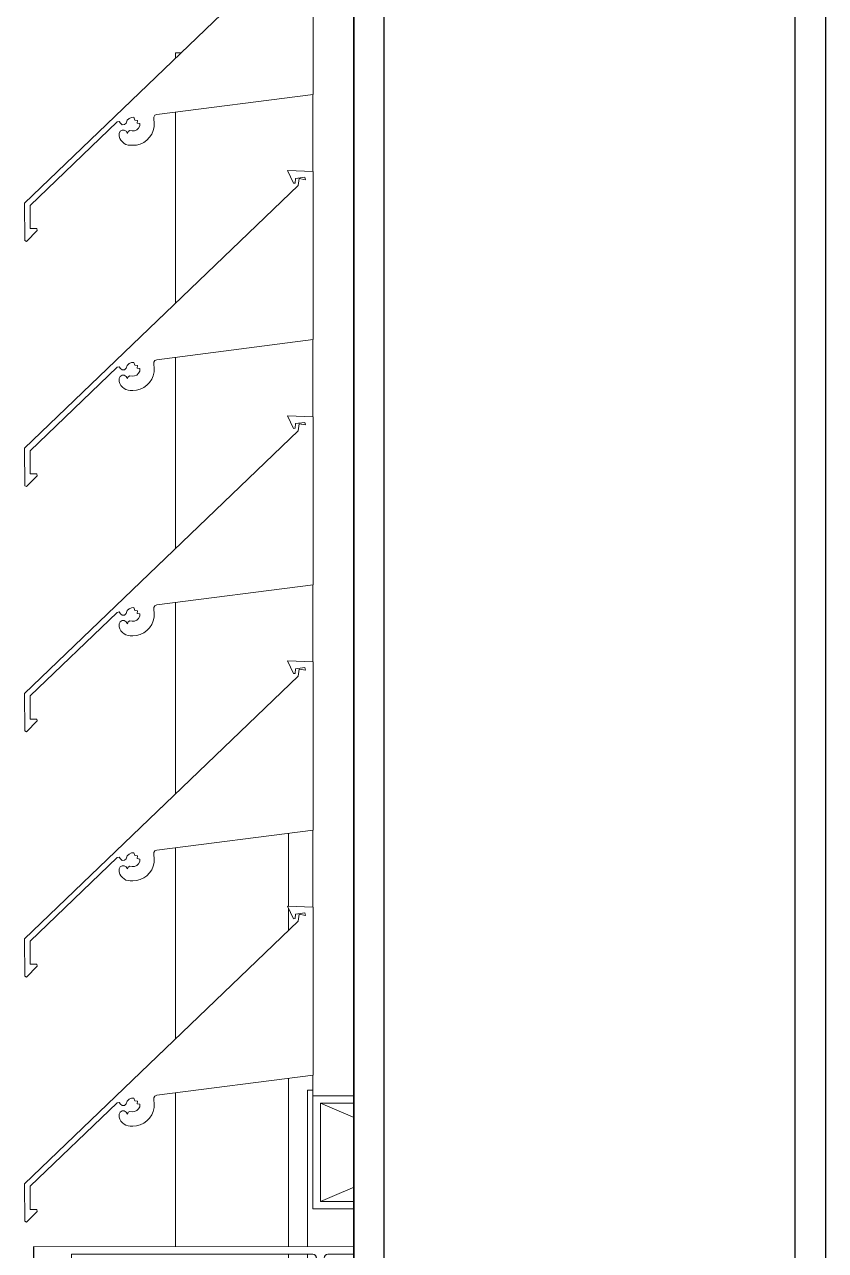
# Model space of a CAD drawing. Header units: millimetres. Extents: x -220592 to 404889, y -217665 to 38245.
# Drawn here: x 27678.1 to 27890.5, y -40570.2 to -40245.3 of the extents above; entities that cross this region are included whole.
import ezdxf

# ---------------------------------------------------------------- set-up
doc = ezdxf.new("R2010")
doc.units = ezdxf.units.MM
doc.set_wipeout_variables(frame=1)
doc.linetypes.add('XKITLINE00', pattern=[0])
for name, color, linetype in [('000 - 0_HIDE_OBJ_FRAMING_DEF_SUB_1', 7, 'Continuous'), ('000 - STRUCTURE_STEEL_FRAMING_SUB_COLOR_1', 7, 'Continuous'), ('000 - STRUCTURE_STEEL_FRAMING_SUB_COLOR_2', 7, 'Continuous'), ('000 - STRUCTURE_STEEL_FRAMING_WIPEOUT_', 7, 'Continuous')]:
    doc.layers.add(name, color=color, linetype=linetype)
doc.layers.add('Part', color=7, linetype='Continuous', lineweight=0)

# ---------------------------------------------------------------- blocks, each defined once
blk = doc.blocks.new('*A13542')
at = {"layer": 'Part', "color": 7, "linetype": 'XKITLINE00', "lineweight": 0}
for p, q in [((-172.663349, 112.320764), (-172.64864, 112.320764)), ((-172.663349, 112.306641), (-172.663349, 112.320764)), ((-171.648652, 112.320764), (-171.163349, 112.320764)), ((-171.163349, 109.570764), (-171.163349, 112.320764)), ((-172.663349, 111.656641), (-172.663349, 112.163714)), ((-172.663349, 111.006641), (-172.663349, 111.513714)), ((-172.663349, 110.356641), (-172.663349, 110.863714)), ((-172.663349, 109.706641), (-172.663349, 110.213714)), ((-172.663349, 109.156207), (-172.663349, 109.563714))]:
    blk.add_line(p, q, dxfattribs=at)
blk = doc.blocks.new('*A14111')
at = {"layer": 'Part', "color": 7, "linetype": 'XKITLINE00', "lineweight": 0}
for p, q in [((-172.298462, 112.006123), (-172.366148, 112.008745)), ((-172.366148, 112.008745), (-172.350613, 111.975258)), ((-172.345361, 111.987861), (-172.320378, 111.991001)), ((-172.320378, 111.991001), (-172.318342, 111.984428)), ((-172.298455, 111.560453), (-172.298462, 112.006123)), ((-172.338255, 111.968789), (-173.063377, 111.272543)), ((-172.350613, 111.975258), (-172.34549, 111.97567)), ((-172.34549, 111.97567), (-172.345361, 111.987861)), ((-172.335358, 111.987332), (-172.338255, 111.968789)), ((-172.335358, 111.987332), (-172.318342, 111.984428)), ((-172.712461, 111.507423), (-172.298455, 111.560453)), ((-172.720912, 111.495159), (-172.720672, 111.500681)), ((-172.720672, 111.500681), (-172.717536, 111.505233)), ((-172.717536, 111.505233), (-172.712461, 111.507423)), ((-173.048341, 111.266176), (-172.817326, 111.487579)), ((-172.817326, 111.487579), (-172.812166, 111.488671)), ((-172.812166, 111.488671), (-172.808512, 111.484044)), ((-172.808512, 111.484044), (-172.804048, 111.48019)), ((-172.804048, 111.48019), (-172.798154, 111.480396)), ((-172.798154, 111.480396), (-172.793971, 111.484553)), ((-172.793971, 111.484553), (-172.790857, 111.492126)), ((-172.790857, 111.492126), (-172.78619, 111.496913)), ((-172.78619, 111.496913), (-172.780114, 111.499703)), ((-172.780114, 111.499703), (-172.773442, 111.500125)), ((-172.773442, 111.500125), (-172.77112, 111.492735)), ((-172.77112, 111.492735), (-172.763955, 111.491791)), ((-172.76079, 111.471267), (-172.765472, 111.466745)), ((-172.763955, 111.491791), (-172.765124, 111.484731)), ((-172.765124, 111.484731), (-172.757418, 111.483625)), ((-172.757988, 111.477141), (-172.76079, 111.471267)), ((-172.757418, 111.483625), (-172.757988, 111.477141)), ((-172.722024, 111.46479), (-172.719801, 111.474789)), ((-172.719426, 111.485025), (-172.720912, 111.495159)), ((-172.719801, 111.474789), (-172.719426, 111.485025)), ((-172.810019, 111.462761), (-172.812659, 111.457287)), ((-172.812659, 111.457287), (-172.812163, 111.449517)), ((-172.812163, 111.449517), (-172.810428, 111.444021)), ((-172.810428, 111.444021), (-172.807674, 111.438958)), ((-172.804875, 111.465998), (-172.810019, 111.462761)), ((-172.807674, 111.438958), (-172.804002, 111.434515)), ((-172.798797, 111.46601), (-172.804875, 111.465998)), ((-172.793641, 111.462792), (-172.798797, 111.46601)), ((-172.790699, 111.45732), (-172.793641, 111.462792)), ((-172.788669, 111.462301), (-172.790699, 111.45732)), ((-172.783858, 111.464708), (-172.788669, 111.462301)), ((-172.77794, 111.463803), (-172.783858, 111.464708)), ((-172.77144, 111.464147), (-172.77794, 111.463803)), ((-172.765472, 111.466745), (-172.77144, 111.464147)), ((-172.747074, 111.433445), (-172.738758, 111.439423)), ((-172.738758, 111.439423), (-172.731662, 111.44681)), ((-172.731662, 111.44681), (-172.726022, 111.45536)), ((-172.726022, 111.45536), (-172.722024, 111.46479)), ((-172.804002, 111.434515), (-172.799549, 111.430857)), ((-172.799549, 111.430857), (-172.794479, 111.428117)), ((-172.794479, 111.428117), (-172.788978, 111.426398)), ((-172.788978, 111.426398), (-172.78325, 111.425762)), ((-172.78325, 111.425762), (-172.776451, 111.425664)), ((-172.776451, 111.425664), (-172.766238, 111.426449)), ((-172.766238, 111.426449), (-172.756337, 111.429072)), ((-172.756337, 111.429072), (-172.747074, 111.433445)), ((-173.063377, 111.272543), (-173.062824, 111.173392)), ((-173.047999, 111.20483), (-173.048341, 111.266176)), ((-173.058143, 111.170923), (-173.029494, 111.199812)), ((-173.030579, 111.204733), (-173.047999, 111.20483)), ((-173.029494, 111.199812), (-173.030579, 111.204733)), ((-173.062824, 111.173392), (-173.058143, 111.170923))]:
    blk.add_line(p, q, dxfattribs=at)
blk = doc.blocks.new('*A14112')
at = {"layer": 'Part', "color": 7, "linetype": 'XKITLINE00', "lineweight": 0}
for p, q in [((-172.298462, 112.656123), (-172.366148, 112.658745)), ((-172.366148, 112.658745), (-172.350613, 112.625258)), ((-172.345361, 112.637861), (-172.320378, 112.641001)), ((-172.320378, 112.641001), (-172.318342, 112.634428)), ((-172.298455, 112.210453), (-172.298462, 112.656123)), ((-172.338255, 112.618789), (-173.063377, 111.922543)), ((-172.350613, 112.625258), (-172.34549, 112.62567)), ((-172.34549, 112.62567), (-172.345361, 112.637861)), ((-172.335358, 112.637332), (-172.338255, 112.618789)), ((-172.335358, 112.637332), (-172.318342, 112.634428)), ((-172.712461, 112.157423), (-172.298455, 112.210453)), ((-172.720912, 112.145159), (-172.720672, 112.150681)), ((-172.720672, 112.150681), (-172.717536, 112.155233)), ((-172.717536, 112.155233), (-172.712461, 112.157423)), ((-173.048341, 111.916176), (-172.817326, 112.137579)), ((-172.817326, 112.137579), (-172.812166, 112.138671)), ((-172.812166, 112.138671), (-172.808512, 112.134044)), ((-172.808512, 112.134044), (-172.804048, 112.13019)), ((-172.804048, 112.13019), (-172.798154, 112.130396)), ((-172.798154, 112.130396), (-172.793971, 112.134553)), ((-172.793971, 112.134553), (-172.790857, 112.142126)), ((-172.790857, 112.142126), (-172.78619, 112.146913)), ((-172.78619, 112.146913), (-172.780114, 112.149703)), ((-172.780114, 112.149703), (-172.773442, 112.150125)), ((-172.773442, 112.150125), (-172.77112, 112.142735)), ((-172.77112, 112.142735), (-172.763955, 112.141791)), ((-172.76079, 112.121267), (-172.765472, 112.116745)), ((-172.763955, 112.141791), (-172.765124, 112.134731)), ((-172.765124, 112.134731), (-172.757418, 112.133625)), ((-172.757988, 112.127141), (-172.76079, 112.121267)), ((-172.757418, 112.133625), (-172.757988, 112.127141)), ((-172.722024, 112.11479), (-172.719801, 112.124789)), ((-172.719426, 112.135025), (-172.720912, 112.145159)), ((-172.719801, 112.124789), (-172.719426, 112.135025)), ((-172.810019, 112.112761), (-172.812659, 112.107287)), ((-172.812659, 112.107287), (-172.812163, 112.099517)), ((-172.812163, 112.099517), (-172.810428, 112.094021)), ((-172.810428, 112.094021), (-172.807674, 112.088958)), ((-172.804875, 112.115998), (-172.810019, 112.112761)), ((-172.807674, 112.088958), (-172.804002, 112.084515)), ((-172.798797, 112.11601), (-172.804875, 112.115998)), ((-172.793641, 112.112792), (-172.798797, 112.11601)), ((-172.790699, 112.10732), (-172.793641, 112.112792)), ((-172.788669, 112.112301), (-172.790699, 112.10732)), ((-172.783858, 112.114708), (-172.788669, 112.112301)), ((-172.77794, 112.113803), (-172.783858, 112.114708)), ((-172.77144, 112.114147), (-172.77794, 112.113803)), ((-172.765472, 112.116745), (-172.77144, 112.114147)), ((-172.747074, 112.083445), (-172.738758, 112.089423)), ((-172.738758, 112.089423), (-172.731662, 112.09681)), ((-172.731662, 112.09681), (-172.726022, 112.10536)), ((-172.726022, 112.10536), (-172.722024, 112.11479)), ((-172.804002, 112.084515), (-172.799549, 112.080857)), ((-172.799549, 112.080857), (-172.794479, 112.078117)), ((-172.794479, 112.078117), (-172.788978, 112.076398)), ((-172.788978, 112.076398), (-172.78325, 112.075762)), ((-172.78325, 112.075762), (-172.776451, 112.075664)), ((-172.776451, 112.075664), (-172.766238, 112.076449)), ((-172.766238, 112.076449), (-172.756337, 112.079072)), ((-172.756337, 112.079072), (-172.747074, 112.083445)), ((-173.063377, 111.922543), (-173.062824, 111.823392)), ((-173.047999, 111.85483), (-173.048341, 111.916176)), ((-173.058143, 111.820923), (-173.029494, 111.849812)), ((-173.030579, 111.854733), (-173.047999, 111.85483)), ((-173.029494, 111.849812), (-173.030579, 111.854733)), ((-173.062824, 111.823392), (-173.058143, 111.820923))]:
    blk.add_line(p, q, dxfattribs=at)
blk = doc.blocks.new('*A14121')
at = {"layer": 'Part', "color": 7, "linetype": 'XKITLINE00', "lineweight": 0}
for p, q in [((-172.298652, 109.256249), (-172.298652, 109.556249)), ((-171.648652, 109.556249), (-172.298652, 109.556249)), ((-171.648652, 109.256249), (-171.648652, 109.556249)), ((-172.278652, 109.276249), (-171.668652, 109.536249)), ((-172.278652, 109.536249), (-171.668652, 109.276249)), ((-172.278652, 109.276249), (-172.278652, 109.536249)), ((-172.278652, 109.536249), (-171.668652, 109.536249)), ((-171.668652, 109.536249), (-171.668652, 109.276249)), ((-171.668652, 109.276249), (-172.278652, 109.276249)), ((-172.298652, 109.256249), (-171.648652, 109.256249))]:
    blk.add_line(p, q, dxfattribs=at)
blk = doc.blocks.new('*A14122')
at = {"layer": 'Part', "color": 7, "linetype": 'XKITLINE00', "lineweight": 0}
for p, q in [((-171.648937, 109.40603), (-171.648981, 109.15603)), ((-171.628937, 109.406027), (-171.648937, 109.40603)), ((-171.628982, 109.146027), (-171.628937, 109.406027)), ((-171.648981, 109.15603), (-173.03898, 109.156273)), ((-173.03898, 109.156273), (-173.038236, 109.062446)), ((-172.938996, 109.066255), (-172.938984, 109.136255)), ((-172.938984, 109.136255), (-172.295157, 109.135382)), ((-172.295157, 109.135382), (-172.29067, 109.131698)), ((-172.29067, 109.131698), (-172.288986, 109.126142)), ((-172.268986, 109.126138), (-172.268224, 109.129965)), ((-172.268224, 109.129965), (-172.26454, 109.134452)), ((-172.26454, 109.134452), (-172.258984, 109.136137)), ((-172.258984, 109.136137), (-171.635157, 109.136789)), ((-171.635157, 109.136789), (-171.630669, 109.140471)), ((-171.630669, 109.140471), (-171.628982, 109.146027)), ((-172.288986, 109.126142), (-172.289912, 108.182315)), ((-172.26915, 108.186138), (-172.268986, 109.126138)), ((-172.940682, 109.0607), (-172.938996, 109.066255)), ((-173.038236, 109.062446), (-173.034553, 109.057957)), ((-173.034553, 109.057957), (-173.028998, 109.056271)), ((-173.028998, 109.056271), (-172.945171, 109.057018)), ((-172.945171, 109.057018), (-172.940682, 109.0607)), ((-173.037453, 108.251828), (-173.039139, 108.246273)), ((-173.032965, 108.25551), (-173.037453, 108.251828)), ((-172.949138, 108.256257), (-173.032965, 108.25551)), ((-172.943582, 108.254571), (-172.949138, 108.256257)), ((-172.9399, 108.250082), (-172.943582, 108.254571)), ((-173.039139, 108.246273), (-173.039155, 108.156273)), ((-172.939152, 108.176255), (-172.9399, 108.250082)), ((-172.267465, 108.180582), (-172.26915, 108.186138)), ((-173.039155, 108.156273), (-171.649155, 108.15603)), ((-172.299152, 108.176144), (-172.939152, 108.176255)), ((-172.293596, 108.177828), (-172.299152, 108.176144)), ((-172.289912, 108.182315), (-172.293596, 108.177828)), ((-172.262978, 108.176899), (-172.267465, 108.180582)), ((-171.639152, 108.176028), (-172.262978, 108.176899)), ((-171.649155, 108.15603), (-171.649199, 107.90603)), ((-171.633596, 108.174342), (-171.639152, 108.176028)), ((-171.629914, 108.169854), (-171.633596, 108.174342)), ((-171.629199, 107.906027), (-171.629914, 108.169854)), ((-171.649199, 107.90603), (-171.629199, 107.906027))]:
    blk.add_line(p, q, dxfattribs=at)
blk = doc.blocks.new('*A14123')
at = {"layer": 'Part', "color": 7, "linetype": 'XKITLINE00', "lineweight": 0}
for p, q in [((-171.629199, 109.406383), (-171.649199, 109.40638)), ((-171.649199, 109.40638), (-171.649155, 109.15638)), ((-171.629914, 109.142556), (-171.629199, 109.406383)), ((-171.649155, 109.15638), (-173.039155, 109.156137)), ((-173.039155, 109.156137), (-173.039139, 109.066137)), ((-172.9399, 109.062328), (-172.939152, 109.136155)), ((-172.939152, 109.136155), (-172.299152, 109.136266)), ((-172.299152, 109.136266), (-172.293596, 109.134582)), ((-172.293596, 109.134582), (-172.289912, 109.130095)), ((-172.289912, 109.130095), (-172.288986, 108.186268)), ((-172.26915, 109.126272), (-172.267465, 109.131828)), ((-172.267465, 109.131828), (-172.262978, 109.135511)), ((-172.262978, 109.135511), (-171.639152, 109.136381)), ((-171.639152, 109.136381), (-171.633596, 109.138068)), ((-171.633596, 109.138068), (-171.629914, 109.142556)), ((-172.268986, 108.186272), (-172.26915, 109.126272)), ((-173.039139, 109.066137), (-173.037453, 109.060582)), ((-173.037453, 109.060582), (-173.032965, 109.056899)), ((-173.032965, 109.056899), (-172.949138, 109.056153)), ((-172.949138, 109.056153), (-172.943582, 109.057839)), ((-172.943582, 109.057839), (-172.9399, 109.062328)), ((-173.034553, 108.254453), (-173.038236, 108.249964)), ((-173.028998, 108.256139), (-173.034553, 108.254453)), ((-172.945171, 108.255392), (-173.028998, 108.256139)), ((-172.940682, 108.25171), (-172.945171, 108.255392)), ((-172.938996, 108.246155), (-172.940682, 108.25171)), ((-173.038236, 108.249964), (-173.03898, 108.156137)), ((-172.938984, 108.176155), (-172.938996, 108.246155)), ((-172.288986, 108.186268), (-172.29067, 108.180712)), ((-172.268224, 108.182445), (-172.268986, 108.186272)), ((-173.03898, 108.156137), (-171.648981, 108.15638)), ((-172.295157, 108.177028), (-172.938984, 108.176155)), ((-172.29067, 108.180712), (-172.295157, 108.177028)), ((-172.26454, 108.177958), (-172.268224, 108.182445)), ((-172.258984, 108.176273), (-172.26454, 108.177958)), ((-171.635157, 108.175621), (-172.258984, 108.176273)), ((-171.648981, 108.15638), (-171.648937, 107.90638)), ((-171.630669, 108.171939), (-171.635157, 108.175621)), ((-171.628982, 108.166383), (-171.630669, 108.171939)), ((-171.628937, 107.906383), (-171.628982, 108.166383)), ((-171.648937, 107.90638), (-171.628937, 107.906383))]:
    blk.add_line(p, q, dxfattribs=at)
blk = doc.blocks.new('*A14128')
at = {"layer": 'Part', "color": 7, "linetype": 'XKITLINE00', "lineweight": 0}
for p, q in [((-171.648652, 109.556249), (-171.648652, 122.756135)), ((-172.298652, 112.006131), (-172.298652, 112.210427)), ((-172.298652, 111.356131), (-172.298652, 111.560427)), ((-172.298652, 110.706131), (-172.298652, 110.910427)), ((-172.298652, 110.056131), (-172.298652, 110.260427)), ((-172.298652, 109.556249), (-172.298652, 109.610427))]:
    blk.add_line(p, q, dxfattribs=at)
blk = doc.blocks.new('*A14140')
at = {"layer": 'Part', "color": 7, "linetype": 'XKITLINE00', "lineweight": 0}
for p, q in [((-172.313349, 109.570764), (-172.298652, 109.570764)), ((-172.313349, 109.156264), (-172.313349, 109.570764)), ((-171.648652, 109.570764), (-171.153485, 109.570764)), ((-172.313349, 109.070764), (-172.313349, 109.135406)), ((-172.313349, 109.070764), (-172.289853, 109.070764)), ((-172.268995, 109.070764), (-171.153485, 109.070764))]:
    blk.add_line(p, q, dxfattribs=at)
blk = doc.blocks.new('*A14141')
at = {"layer": 'Part', "color": 7, "linetype": 'XKITLINE00', "lineweight": 0}
for p, q in [((-171.648652, 110.320764), (-171.163349, 110.320764)), ((-171.163349, 109.570764), (-171.163349, 110.320764)), ((-172.363349, 110.058637), (-172.363349, 110.252141)), ((-172.363349, 109.994694), (-172.363349, 110.052712)), ((-172.363349, 109.156255), (-172.363349, 109.602141)), ((-172.363349, 108.320764), (-172.363349, 109.135474)), ((-171.163349, 108.320764), (-171.163349, 109.070764)), ((-172.363349, 108.320764), (-172.289776, 108.320764)), ((-172.269009, 108.320764), (-171.163349, 108.320764))]:
    blk.add_line(p, q, dxfattribs=at)
blk = doc.blocks.new('*A14180')
at = {"layer": 'Part', "color": 7, "linetype": 'XKITLINE00', "lineweight": 0}
for p, q in [((-172.298462, 110.056123), (-172.366148, 110.058745)), ((-172.366148, 110.058745), (-172.350613, 110.025258)), ((-172.345361, 110.037861), (-172.320378, 110.041001)), ((-172.320378, 110.041001), (-172.318342, 110.034428)), ((-172.298455, 109.610453), (-172.298462, 110.056123)), ((-172.338255, 110.018789), (-173.063377, 109.322543)), ((-172.350613, 110.025258), (-172.34549, 110.02567)), ((-172.34549, 110.02567), (-172.345361, 110.037861)), ((-172.335358, 110.037332), (-172.338255, 110.018789)), ((-172.335358, 110.037332), (-172.318342, 110.034428)), ((-172.712461, 109.557423), (-172.298455, 109.610453)), ((-172.720672, 109.550681), (-172.717536, 109.555233)), ((-172.717536, 109.555233), (-172.712461, 109.557423)), ((-173.048341, 109.316176), (-172.817326, 109.537579)), ((-172.817326, 109.537579), (-172.812166, 109.538671)), ((-172.812166, 109.538671), (-172.808512, 109.534044)), ((-172.808512, 109.534044), (-172.804048, 109.53019)), ((-172.804048, 109.53019), (-172.798154, 109.530396)), ((-172.798154, 109.530396), (-172.793971, 109.534553)), ((-172.793971, 109.534553), (-172.790857, 109.542126)), ((-172.790857, 109.542126), (-172.78619, 109.546913)), ((-172.78619, 109.546913), (-172.780114, 109.549703)), ((-172.780114, 109.549703), (-172.773442, 109.550125)), ((-172.773442, 109.550125), (-172.77112, 109.542735)), ((-172.77112, 109.542735), (-172.763955, 109.541791)), ((-172.76079, 109.521267), (-172.765472, 109.516745)), ((-172.763955, 109.541791), (-172.765124, 109.534731)), ((-172.765124, 109.534731), (-172.757418, 109.533625)), ((-172.757988, 109.527141), (-172.76079, 109.521267)), ((-172.757418, 109.533625), (-172.757988, 109.527141)), ((-172.722024, 109.51479), (-172.719801, 109.524789)), ((-172.720912, 109.545159), (-172.720672, 109.550681)), ((-172.719426, 109.535025), (-172.720912, 109.545159)), ((-172.719801, 109.524789), (-172.719426, 109.535025)), ((-172.810019, 109.512761), (-172.812659, 109.507287)), ((-172.812659, 109.507287), (-172.812163, 109.499517)), ((-172.812163, 109.499517), (-172.810428, 109.494021)), ((-172.810428, 109.494021), (-172.807674, 109.488958)), ((-172.804875, 109.515998), (-172.810019, 109.512761)), ((-172.807674, 109.488958), (-172.804002, 109.484515)), ((-172.798797, 109.51601), (-172.804875, 109.515998)), ((-172.793641, 109.512792), (-172.798797, 109.51601)), ((-172.790699, 109.50732), (-172.793641, 109.512792)), ((-172.788669, 109.512301), (-172.790699, 109.50732)), ((-172.783858, 109.514708), (-172.788669, 109.512301)), ((-172.77794, 109.513803), (-172.783858, 109.514708)), ((-172.77144, 109.514147), (-172.77794, 109.513803)), ((-172.765472, 109.516745), (-172.77144, 109.514147)), ((-172.747074, 109.483445), (-172.738758, 109.489423)), ((-172.738758, 109.489423), (-172.731662, 109.49681)), ((-172.731662, 109.49681), (-172.726022, 109.50536)), ((-172.726022, 109.50536), (-172.722024, 109.51479)), ((-172.804002, 109.484515), (-172.799549, 109.480857)), ((-172.799549, 109.480857), (-172.794479, 109.478117)), ((-172.794479, 109.478117), (-172.788978, 109.476398)), ((-172.788978, 109.476398), (-172.78325, 109.475762)), ((-172.78325, 109.475762), (-172.776451, 109.475664)), ((-172.776451, 109.475664), (-172.766238, 109.476449)), ((-172.766238, 109.476449), (-172.756337, 109.479072)), ((-172.756337, 109.479072), (-172.747074, 109.483445)), ((-173.063377, 109.322543), (-173.062824, 109.223392)), ((-173.047999, 109.25483), (-173.048341, 109.316176)), ((-173.058143, 109.220923), (-173.029494, 109.249812)), ((-173.030579, 109.254733), (-173.047999, 109.25483)), ((-173.029494, 109.249812), (-173.030579, 109.254733)), ((-173.062824, 109.223392), (-173.058143, 109.220923))]:
    blk.add_line(p, q, dxfattribs=at)
blk = doc.blocks.new('*A14181')
at = {"layer": 'Part', "color": 7, "linetype": 'XKITLINE00', "lineweight": 0}
for p, q in [((-172.298462, 110.706123), (-172.366148, 110.708745)), ((-172.366148, 110.708745), (-172.350613, 110.675258)), ((-172.345361, 110.687861), (-172.320378, 110.691001)), ((-172.320378, 110.691001), (-172.318342, 110.684428)), ((-172.298455, 110.260453), (-172.298462, 110.706123)), ((-172.338255, 110.668789), (-173.063377, 109.972543)), ((-172.350613, 110.675258), (-172.34549, 110.67567)), ((-172.34549, 110.67567), (-172.345361, 110.687861)), ((-172.335358, 110.687332), (-172.338255, 110.668789)), ((-172.335358, 110.687332), (-172.318342, 110.684428)), ((-172.712461, 110.207423), (-172.298455, 110.260453)), ((-172.720672, 110.200681), (-172.717536, 110.205233)), ((-172.717536, 110.205233), (-172.712461, 110.207423)), ((-173.048341, 109.966176), (-172.817326, 110.187579)), ((-172.817326, 110.187579), (-172.812166, 110.188671)), ((-172.812166, 110.188671), (-172.808512, 110.184044)), ((-172.808512, 110.184044), (-172.804048, 110.18019)), ((-172.804048, 110.18019), (-172.798154, 110.180396)), ((-172.798154, 110.180396), (-172.793971, 110.184553)), ((-172.793971, 110.184553), (-172.790857, 110.192126)), ((-172.790857, 110.192126), (-172.78619, 110.196913)), ((-172.78619, 110.196913), (-172.780114, 110.199703)), ((-172.780114, 110.199703), (-172.773442, 110.200125)), ((-172.773442, 110.200125), (-172.77112, 110.192735)), ((-172.77112, 110.192735), (-172.763955, 110.191791)), ((-172.76079, 110.171267), (-172.765472, 110.166745)), ((-172.763955, 110.191791), (-172.765124, 110.184731)), ((-172.765124, 110.184731), (-172.757418, 110.183625)), ((-172.757988, 110.177141), (-172.76079, 110.171267)), ((-172.757418, 110.183625), (-172.757988, 110.177141)), ((-172.722024, 110.16479), (-172.719801, 110.174789)), ((-172.720912, 110.195159), (-172.720672, 110.200681)), ((-172.719426, 110.185025), (-172.720912, 110.195159)), ((-172.719801, 110.174789), (-172.719426, 110.185025)), ((-172.810019, 110.162761), (-172.812659, 110.157287)), ((-172.812659, 110.157287), (-172.812163, 110.149517)), ((-172.812163, 110.149517), (-172.810428, 110.144021)), ((-172.810428, 110.144021), (-172.807674, 110.138958)), ((-172.804875, 110.165998), (-172.810019, 110.162761)), ((-172.807674, 110.138958), (-172.804002, 110.134515)), ((-172.798797, 110.16601), (-172.804875, 110.165998)), ((-172.793641, 110.162792), (-172.798797, 110.16601)), ((-172.790699, 110.15732), (-172.793641, 110.162792)), ((-172.788669, 110.162301), (-172.790699, 110.15732)), ((-172.783858, 110.164708), (-172.788669, 110.162301)), ((-172.77794, 110.163803), (-172.783858, 110.164708)), ((-172.77144, 110.164147), (-172.77794, 110.163803)), ((-172.765472, 110.166745), (-172.77144, 110.164147)), ((-172.747074, 110.133445), (-172.738758, 110.139423)), ((-172.738758, 110.139423), (-172.731662, 110.14681)), ((-172.731662, 110.14681), (-172.726022, 110.15536)), ((-172.726022, 110.15536), (-172.722024, 110.16479)), ((-172.804002, 110.134515), (-172.799549, 110.130857)), ((-172.799549, 110.130857), (-172.794479, 110.128117)), ((-172.794479, 110.128117), (-172.788978, 110.126398)), ((-172.788978, 110.126398), (-172.78325, 110.125762)), ((-172.78325, 110.125762), (-172.776451, 110.125664)), ((-172.776451, 110.125664), (-172.766238, 110.126449)), ((-172.766238, 110.126449), (-172.756337, 110.129072)), ((-172.756337, 110.129072), (-172.747074, 110.133445)), ((-173.063377, 109.972543), (-173.062824, 109.873392)), ((-173.047999, 109.90483), (-173.048341, 109.966176)), ((-173.058143, 109.870923), (-173.029494, 109.899812)), ((-173.030579, 109.904733), (-173.047999, 109.90483)), ((-173.029494, 109.899812), (-173.030579, 109.904733)), ((-173.062824, 109.873392), (-173.058143, 109.870923))]:
    blk.add_line(p, q, dxfattribs=at)
blk = doc.blocks.new('*A14182')
at = {"layer": 'Part', "color": 7, "linetype": 'XKITLINE00', "lineweight": 0}
for p, q in [((-172.298462, 111.356123), (-172.366148, 111.358745)), ((-172.366148, 111.358745), (-172.350613, 111.325258)), ((-172.345361, 111.337861), (-172.320378, 111.341001)), ((-172.320378, 111.341001), (-172.318342, 111.334428)), ((-172.298455, 110.910453), (-172.298462, 111.356123)), ((-172.338255, 111.318789), (-173.063377, 110.622543)), ((-172.350613, 111.325258), (-172.34549, 111.32567)), ((-172.34549, 111.32567), (-172.345361, 111.337861)), ((-172.335358, 111.337332), (-172.338255, 111.318789)), ((-172.335358, 111.337332), (-172.318342, 111.334428)), ((-172.712461, 110.857423), (-172.298455, 110.910453)), ((-172.720912, 110.845159), (-172.720672, 110.850681)), ((-172.720672, 110.850681), (-172.717536, 110.855233)), ((-172.717536, 110.855233), (-172.712461, 110.857423)), ((-173.048341, 110.616176), (-172.817326, 110.837579)), ((-172.817326, 110.837579), (-172.812166, 110.838671)), ((-172.812166, 110.838671), (-172.808512, 110.834044)), ((-172.808512, 110.834044), (-172.804048, 110.83019)), ((-172.804048, 110.83019), (-172.798154, 110.830396)), ((-172.798154, 110.830396), (-172.793971, 110.834553)), ((-172.793971, 110.834553), (-172.790857, 110.842126)), ((-172.790857, 110.842126), (-172.78619, 110.846913)), ((-172.78619, 110.846913), (-172.780114, 110.849703)), ((-172.780114, 110.849703), (-172.773442, 110.850125)), ((-172.773442, 110.850125), (-172.77112, 110.842735)), ((-172.77112, 110.842735), (-172.763955, 110.841791)), ((-172.76079, 110.821267), (-172.765472, 110.816745)), ((-172.763955, 110.841791), (-172.765124, 110.834731)), ((-172.765124, 110.834731), (-172.757418, 110.833625)), ((-172.757988, 110.827141), (-172.76079, 110.821267)), ((-172.757418, 110.833625), (-172.757988, 110.827141)), ((-172.722024, 110.81479), (-172.719801, 110.824789)), ((-172.719426, 110.835025), (-172.720912, 110.845159)), ((-172.719801, 110.824789), (-172.719426, 110.835025)), ((-172.810019, 110.812761), (-172.812659, 110.807287)), ((-172.812659, 110.807287), (-172.812163, 110.799517)), ((-172.812163, 110.799517), (-172.810428, 110.794021)), ((-172.810428, 110.794021), (-172.807674, 110.788958)), ((-172.804875, 110.815998), (-172.810019, 110.812761)), ((-172.807674, 110.788958), (-172.804002, 110.784515)), ((-172.798797, 110.81601), (-172.804875, 110.815998)), ((-172.793641, 110.812792), (-172.798797, 110.81601)), ((-172.790699, 110.80732), (-172.793641, 110.812792)), ((-172.788669, 110.812301), (-172.790699, 110.80732)), ((-172.783858, 110.814708), (-172.788669, 110.812301)), ((-172.77794, 110.813803), (-172.783858, 110.814708)), ((-172.77144, 110.814147), (-172.77794, 110.813803)), ((-172.765472, 110.816745), (-172.77144, 110.814147)), ((-172.747074, 110.783445), (-172.738758, 110.789423)), ((-172.738758, 110.789423), (-172.731662, 110.79681)), ((-172.731662, 110.79681), (-172.726022, 110.80536)), ((-172.726022, 110.80536), (-172.722024, 110.81479)), ((-172.804002, 110.784515), (-172.799549, 110.780857)), ((-172.799549, 110.780857), (-172.794479, 110.778117)), ((-172.794479, 110.778117), (-172.788978, 110.776398)), ((-172.788978, 110.776398), (-172.78325, 110.775762)), ((-172.78325, 110.775762), (-172.776451, 110.775664)), ((-172.776451, 110.775664), (-172.766238, 110.776449)), ((-172.766238, 110.776449), (-172.756337, 110.779072)), ((-172.756337, 110.779072), (-172.747074, 110.783445)), ((-173.063377, 110.622543), (-173.062824, 110.523392)), ((-173.047999, 110.55483), (-173.048341, 110.616176)), ((-173.058143, 110.520923), (-173.029494, 110.549812)), ((-173.030579, 110.554733), (-173.047999, 110.55483)), ((-173.029494, 110.549812), (-173.030579, 110.554733)), ((-173.062824, 110.523392), (-173.058143, 110.520923))]:
    blk.add_line(p, q, dxfattribs=at)
blk = doc.blocks.new('*A14127')
at = {"layer": '000 - 0_HIDE_OBJ_FRAMING_DEF_SUB_1', "color": 7, "linetype": 'XKITLINE00', "lineweight": 0}
for p, q in [((-171.153485, 122.440805), (-171.153485, 103.820832)), ((-171.073485, 103.820832), (-171.073485, 122.440805)), ((-169.983485, 103.820832), (-169.983485, 122.440805)), ((-169.903485, 107.570805), (-169.903485, 118.690805))]:
    blk.add_line(p, q, dxfattribs=at)
blk = doc.blocks.new('W-1-PP18-ST_20260402-011103_LOWER_PL')
at = {"layer": '000 - 0_HIDE_OBJ_FRAMING_DEF_SUB_1', "color": 7, "lineweight": 0, "xscale": 100, "yscale": 100, "zscale": 100}
blk.add_blockref('*A14127', (17759.3349, -35779.0805), dxfattribs=at)
blk = doc.blocks.new('*U28801')
at = {"color": 7}
blk.add_wipeout([(0, 0), (0, 125), (4877, 125), (4877, 0)], dxfattribs=at).dxf.layer = '000 - STRUCTURE_STEEL_FRAMING_WIPEOUT_'
at = {"layer": '000 - STRUCTURE_STEEL_FRAMING_SUB_COLOR_1', "color": 7}
for points in [[(0, 125), (0, 117), (4877, 117), (4877, 125)], [(0, 0), (0, 8), (4877, 8), (4877, 0)]]:
    blk.add_lwpolyline(points, close=True, dxfattribs=at)
at = {"layer": '000 - STRUCTURE_STEEL_FRAMING_SUB_COLOR_2', "color": 7}
blk.add_lwpolyline([(0, 0), (0, 125), (4877, 125), (4877, 0)], close=True, dxfattribs=at)
blk = doc.blocks.new('W-1-PP18-ST_20260402-014810LOPL_MAIN_ST')
at = {"color": 7, "rotation": 90}
blk.add_blockref('*U28801', (769, -25412), dxfattribs=at)

msp = doc.modelspace()

# ---------------------------------------------------------------- block references
at = {"color": 7, "lineweight": 0, "xscale": 100, "yscale": 100, "zscale": 100}
for name in ['*A14128', '*A14112', '*A13542', '*A14111', '*A14182', '*A14181', '*A14141', '*A14180', '*A14140', '*A14121', '*A14123', '*A14122']:
    msp.add_blockref(name, (44984.4833, -51484.8507), dxfattribs=at)

# ---------------------------------------------------------------- next in the draw order: block references
at = {"layer": 'Defpoints', "color": 7}
msp.add_blockref('W-1-PP18-ST_20260402-011103_LOWER_PL', (27121.4984, -15705.7702), dxfattribs=at)

# ---------------------------------------------------------------- next in the draw order: block references
msp.add_blockref('W-1-PP18-ST_20260402-014810LOPL_MAIN_ST', (27121.4984, -15705.7702), dxfattribs=at)

doc.saveas('drawing.dxf')
